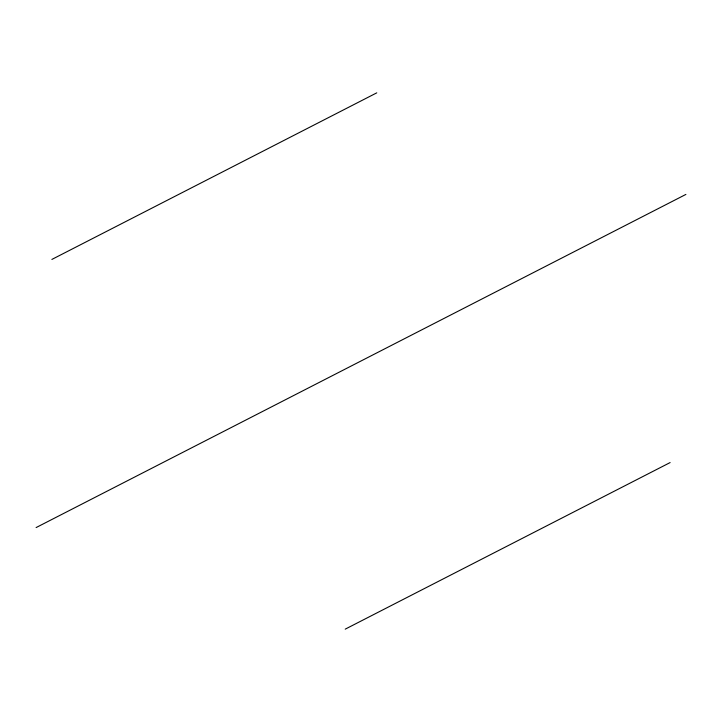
<?xml version="1.0" encoding="UTF-8"?>
<svg xmlns="http://www.w3.org/2000/svg" width="722" height="722" viewBox="0 0 722 722"><rect width="100%" height="100%" fill="white"/><g stroke="black" fill="none" stroke-linecap="round" stroke-linejoin="round"><path stroke-width="1.08" d="M51.867 259.433L376.767 92.849M36.1 527.574L685.9 194.417M345.224 629.151L670.124 462.567"/></g></svg>
